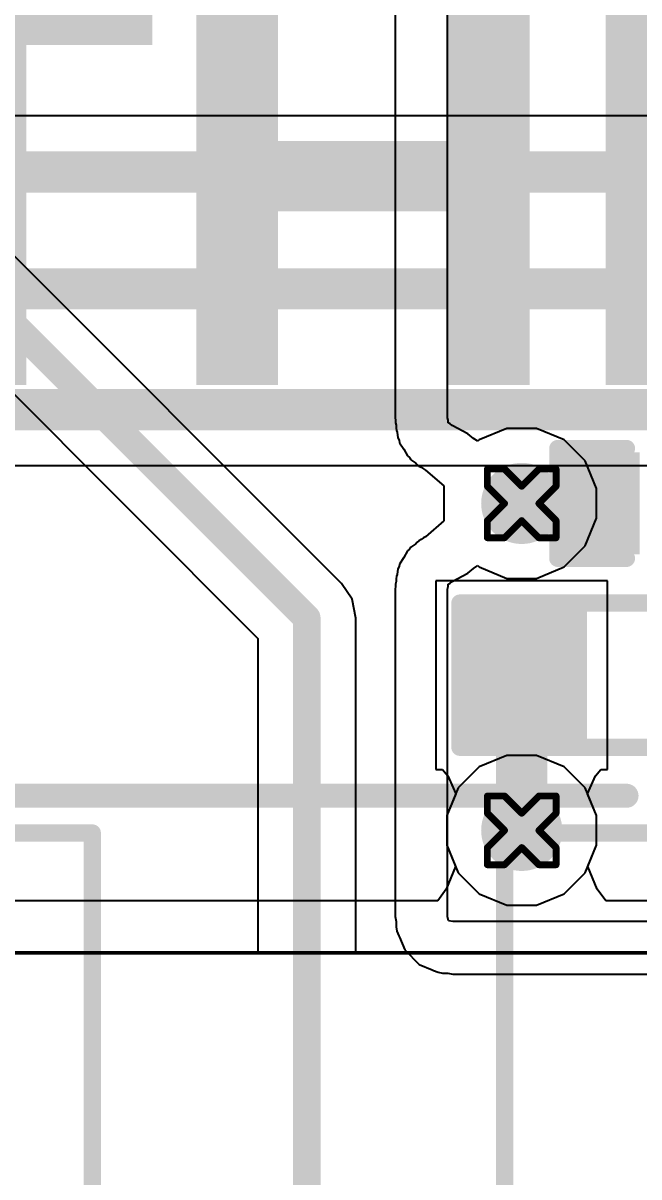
# Model space of a CAD drawing. Header units: inches. Extents: x -11 to 5379, y 0 to 5429.
# Drawn here: x 200.72 to 205.27, y 18.84 to 27.37 of the extents above; entities that cross this region are included whole.
import ezdxf

# ---------------------------------------------------------------- set-up
doc = ezdxf.new("R2010")
doc.units = ezdxf.units.IN
for name, color, linetype in [('Bottom Layer', 5, 'Continuous'), ('Drill Drawing', 1, 'Continuous'), ('GND', 16, 'Continuous'), ('PWR', 76, 'Continuous'), ('Top Layer', 1, 'Continuous'), ('Top Overlay', 2, 'Continuous'), ('Top Paste', 8, 'Continuous'), ('Top Solder', 216, 'Continuous'), ('Via Holes', 16, 'Continuous')]:
    doc.layers.add(name, color=color, linetype=linetype)
doc.styles.add('Arial_Bold', font='', dxfattribs={"height": 0.2})
doc.styles.get('Arial_Bold').set_extended_font_data('Arial', bold=True)

# ---------------------------------------------------------------- blocks, each defined once
blk = doc.blocks.new('C___0402_14')
at = {"layer": 'Top Layer'}
for points in [[(-0.6985, -0.3175), (-0.6985, 0.3175), (-0.2413, 0.3175), (-0.2413, -0.3175)], [(0.2413, -0.3175), (0.2413, 0.3175), (0.6985, 0.3175), (0.6985, -0.3175)]]:
    blk.add_hatch(color=1, dxfattribs=at).paths.add_polyline_path(points)
at = {"layer": 'Top Paste'}
for points in [[(-0.6985, -0.3175), (-0.6985, 0.3175), (-0.2413, 0.3175), (-0.2413, -0.3175)], [(0.2413, -0.3175), (0.2413, 0.3175), (0.6985, 0.3175), (0.6985, -0.3175)]]:
    blk.add_hatch(color=8, dxfattribs=at).paths.add_polyline_path(points)
at = {"layer": 'Top Solder'}
for points in [[(-0.7585, -0.3775), (-0.7585, 0.3775), (-0.1813, 0.3775), (-0.1813, -0.3775)], [(0.1813, -0.3775), (0.1813, 0.3775), (0.7585, 0.3775), (0.7585, -0.3775)]]:
    blk.add_hatch(color=216, dxfattribs=at).paths.add_polyline_path(points)
at = {"layer": 'Top Overlay'}
for points in [[(-0.7874, -0.4064, 0.127, 0.127, 0), (-0.7874, 0.4064, 0.127, 0.127, 0)], [(-0.7874, 0.4064, 0.127, 0.127, 0), (-0.2794, 0.4064, 0.127, 0.127, 0)], [(0.2794, 0.4064, 0.127, 0.127, 0), (0.7874, 0.4064, 0.127, 0.127, 0)], [(0.7874, -0.4064, 0.127, 0.127, 0), (0.7874, 0.4064, 0.127, 0.127, 0)], [(-0.7874, -0.4064, 0.127, 0.127, 0), (-0.2794, -0.4064, 0.127, 0.127, 0)], [(0.2794, -0.4064, 0.127, 0.127, 0), (0.7874, -0.4064, 0.127, 0.127, 0)]]:
    blk.add_lwpolyline(points, format="xyseb", dxfattribs=at)
for points in [[(-0.8191, 0.4064, 0.0635, 0.0635, 1), (-0.7556, 0.4064, 0.0635, 0.0635, 1)], [(-0.8191, 0.4064, 0.0635, 0.0635, 1), (-0.7556, 0.4064, 0.0635, 0.0635, 1)], [(-0.3111, 0.4064, 0.0635, 0.0635, 1), (-0.2477, 0.4064, 0.0635, 0.0635, 1)], [(0.2477, 0.4064, 0.0635, 0.0635, 1), (0.3111, 0.4064, 0.0635, 0.0635, 1)], [(0.7556, 0.4064, 0.0635, 0.0635, 1), (0.8191, 0.4064, 0.0635, 0.0635, 1)], [(0.7556, 0.4064, 0.0635, 0.0635, 1), (0.8191, 0.4064, 0.0635, 0.0635, 1)], [(-0.8191, -0.4064, 0.0635, 0.0635, 1), (-0.7556, -0.4064, 0.0635, 0.0635, 1)], [(-0.8191, -0.4064, 0.0635, 0.0635, 1), (-0.7556, -0.4064, 0.0635, 0.0635, 1)], [(-0.3111, -0.4064, 0.0635, 0.0635, 1), (-0.2477, -0.4064, 0.0635, 0.0635, 1)], [(0.2477, -0.4064, 0.0635, 0.0635, 1), (0.3111, -0.4064, 0.0635, 0.0635, 1)], [(0.7556, -0.4064, 0.0635, 0.0635, 1), (0.8191, -0.4064, 0.0635, 0.0635, 1)], [(0.7556, -0.4064, 0.0635, 0.0635, 1), (0.8191, -0.4064, 0.0635, 0.0635, 1)]]:
    blk.add_lwpolyline(points, format="xyseb", close=True, dxfattribs=at)
blk = doc.blocks.new('HR911105A_16')
at = {"layer": 'Top Overlay'}
for points in [[(8, -2.605, 0.127, 0.127, 0), (8, -8.485, 0.127, 0.127, 0)], [(8, -8.485, 0.127, 0.127, 0), (-8, -8.485, 0.127, 0.127, 0)]]:
    blk.add_lwpolyline(points, format="xyseb", dxfattribs=at)
blk.add_lwpolyline([(7.9682, -8.485, 0.0635, 0.0635, 1), (8.0317, -8.485, 0.0635, 0.0635, 1)], format="xyseb", close=True, dxfattribs=at)
blk.add_lwpolyline([(7.9682, -8.485, 0.0635, 0.0635, 1), (8.0317, -8.485, 0.0635, 0.0635, 1)], format="xyseb", close=True, dxfattribs=at)
blk = doc.blocks.new('R___0603_20')
at = {"layer": 'Top Layer'}
for points in [[(-0.381, 0.4445), (-0.381, -0.4445), (-1.143, -0.4445), (-1.143, 0.4445)], [(1.143, 0.4445), (1.143, -0.4445), (0.381, -0.4445), (0.381, 0.4445)]]:
    blk.add_hatch(color=1, dxfattribs=at).paths.add_polyline_path(points)
at = {"layer": 'Top Paste'}
for points in [[(-0.381, 0.4445), (-0.381, -0.4445), (-1.143, -0.4445), (-1.143, 0.4445)], [(1.143, 0.4445), (1.143, -0.4445), (0.381, -0.4445), (0.381, 0.4445)]]:
    blk.add_hatch(color=8, dxfattribs=at).paths.add_polyline_path(points)
at = {"layer": 'Top Solder'}
for points in [[(-0.2794, 0.5461), (-0.2794, -0.5461), (-1.2446, -0.5461), (-1.2446, 0.5461)], [(1.2446, 0.5461), (1.2446, -0.5461), (0.2794, -0.5461), (0.2794, 0.5461)]]:
    blk.add_hatch(color=216, dxfattribs=at).paths.add_polyline_path(points)
at = {"layer": 'Top Overlay'}
for points in [[(1.2192, 0.5334, 0.127, 0.127, 0), (-1.2192, 0.5334, 0.127, 0.127, 0)], [(-1.2192, 0.5334, 0.127, 0.127, 0), (-1.2192, -0.5334, 0.127, 0.127, 0)], [(1.2192, 0.5334, 0.127, 0.127, 0), (1.2192, -0.5334, 0.127, 0.127, 0)], [(1.2192, -0.5334, 0.127, 0.127, 0), (-1.2192, -0.5334, 0.127, 0.127, 0)]]:
    blk.add_lwpolyline(points, format="xyseb", dxfattribs=at)
for points in [[(-1.25095, 0.5334, 0.0635, 0.0635, 1), (-1.18745, 0.5334, 0.0635, 0.0635, 1)], [(-1.25095, 0.5334, 0.0635, 0.0635, 1), (-1.18745, 0.5334, 0.0635, 0.0635, 1)], [(1.18745, 0.5334, 0.0635, 0.0635, 1), (1.25095, 0.5334, 0.0635, 0.0635, 1)], [(1.18745, 0.5334, 0.0635, 0.0635, 1), (1.25095, 0.5334, 0.0635, 0.0635, 1)], [(-1.25095, -0.5334, 0.0635, 0.0635, 1), (-1.18745, -0.5334, 0.0635, 0.0635, 1)], [(-1.25095, -0.5334, 0.0635, 0.0635, 1), (-1.18745, -0.5334, 0.0635, 0.0635, 1)], [(1.18745, -0.5334, 0.0635, 0.0635, 1), (1.25095, -0.5334, 0.0635, 0.0635, 1)], [(1.18745, -0.5334, 0.0635, 0.0635, 1), (1.25095, -0.5334, 0.0635, 0.0635, 1)]]:
    blk.add_lwpolyline(points, format="xyseb", close=True, dxfattribs=at)
blk = doc.blocks.new('HR911105A_512')
at = {"layer": 'Top Overlay'}
for points in [[(-8, -2.605, 0.127, 0.127, 0), (-8, -8.485, 0.127, 0.127, 0)], [(8, -8.485, 0.127, 0.127, 0), (-8, -8.485, 0.127, 0.127, 0)]]:
    blk.add_lwpolyline(points, format="xyseb", dxfattribs=at)
blk.add_lwpolyline([(-8.0317, -8.485, 0.0635, 0.0635, 1), (-7.9682, -8.485, 0.0635, 0.0635, 1)], format="xyseb", close=True, dxfattribs=at)
blk.add_lwpolyline([(-8.0317, -8.485, 0.0635, 0.0635, 1), (-7.9682, -8.485, 0.0635, 0.0635, 1)], format="xyseb", close=True, dxfattribs=at)

msp = doc.modelspace()

# ---------------------------------------------------------------- hatches: boundary and pattern name
at = {"layer": 'Bottom Layer'}
h = msp.add_hatch(color=5, dxfattribs=at)
edge = h.paths.add_edge_path()
edge.add_arc((204.4082, 23.819), 0.3, 0, 360)
h = msp.add_hatch(color=5, dxfattribs=at)
edge = h.paths.add_edge_path()
edge.add_arc((204.4082, 21.4012), 0.3, 0, 360)
at = {"layer": 'GND'}
h = msp.add_hatch(color=16, dxfattribs=at)
edge = h.paths.add_edge_path()
edge.add_arc((204.4082, 23.819), 0.3, 0, 360)
h = msp.add_hatch(color=16, dxfattribs=at)
edge = h.paths.add_edge_path()
edge.add_arc((204.4082, 21.4012), 0.3, 0, 360)
at = {"layer": 'PWR'}
h = msp.add_hatch(color=76, dxfattribs=at)
edge = h.paths.add_edge_path()
edge.add_arc((204.4082, 23.819), 0.3, 0, 360)
h = msp.add_hatch(color=76, dxfattribs=at)
edge = h.paths.add_edge_path()
edge.add_arc((204.4082, 21.4012), 0.3, 0, 360)
at = {"layer": 'Top Layer'}
h = msp.add_hatch(color=1, dxfattribs=at)
edge = h.paths.add_edge_path()
edge.add_arc((204.4082, 23.819), 0.3, 0, 360)
h = msp.add_hatch(color=1, dxfattribs=at)
edge = h.paths.add_edge_path()
edge.add_arc((204.4082, 21.4012), 0.3, 0, 360)
at = {"layer": 'Via Holes'}
h = msp.add_hatch(color=7, dxfattribs=at)
edge = h.paths.add_edge_path()
edge.add_arc((204.4082, 23.819), 0.15, 0, 360)
h = msp.add_hatch(color=7, dxfattribs=at)
edge = h.paths.add_edge_path()
edge.add_arc((204.4082, 21.4012), 0.15, 0, 360)

# ---------------------------------------------------------------- linework, layer by layer
at = {"layer": 'Bottom Layer'}
for p, q in [((220.8232, 26.6838), (180.0777, 26.6838)), ((181.3792, 24.0985), (219.9008, 24.0985)), ((204.298, 21.9552), (204.0944, 21.8709)), ((204.5184, 21.9552), (204.298, 21.9552)), ((204.722, 21.8709), (204.5184, 21.9552)), ((204.0944, 21.8709), (203.9386, 21.715)), ((204.8779, 21.715), (204.722, 21.8709)), ((203.9386, 21.715), (203.8542, 21.5114)), ((204.9622, 21.5114), (204.8779, 21.715)), ((203.8542, 21.5114), (203.8542, 21.291)), ((204.9622, 21.291), (204.9622, 21.5114)), ((203.8542, 21.291), (203.9386, 21.0874)), ((204.8779, 21.0874), (204.9622, 21.291)), ((203.9386, 21.0874), (204.0944, 20.9316)), ((204.722, 20.9316), (204.8779, 21.0874)), ((204.0944, 20.9316), (204.298, 20.8472)), ((204.5184, 20.8472), (204.722, 20.9316)), ((204.298, 20.8472), (204.5184, 20.8472)), ((220.2822, 20.5012), (185.2332, 20.5012)), ((208.4637, 20.5012), (198.3117, 20.5012))]:
    msp.add_line(p, q, dxfattribs=at)
for points in [[(180.0777, 26.2694, 0.3048, 0.3048, 0), (220.8232, 26.2694, 0.3048, 0.3048, 0)], [(180.4835, 25.4053, 0.3048, 0.3048, 0), (220.4355, 25.4053, 0.3048, 0.3048, 0)], [(181.2076, 24.5129, 0.3048, 0.3048, 0), (220.0724, 24.5129, 0.3048, 0.3048, 0)]]:
    msp.add_lwpolyline(points, format="xyseb", dxfattribs=at)
at = {"layer": 'Drill Drawing'}
for points in [[(204.1542, 23.946, 0.0508, 0.0508, 0), (204.1542, 24.073, 0.0508, 0.0508, 0)], [(204.1542, 24.073, 0.0508, 0.0508, 0), (204.2812, 24.073, 0.0508, 0.0508, 0)], [(204.2812, 24.073, 0.0508, 0.0508, 0), (204.4082, 23.946, 0.0508, 0.0508, 0)], [(204.4082, 23.946, 0.0508, 0.0508, 0), (204.5352, 24.073, 0.0508, 0.0508, 0)], [(204.5352, 24.073, 0.0508, 0.0508, 0), (204.6622, 24.073, 0.0508, 0.0508, 0)], [(204.6622, 23.946, 0.0508, 0.0508, 0), (204.6622, 24.073, 0.0508, 0.0508, 0)], [(204.1542, 23.946, 0.0508, 0.0508, 0), (204.2812, 23.819, 0.0508, 0.0508, 0)], [(204.5352, 23.819, 0.0508, 0.0508, 0), (204.6622, 23.946, 0.0508, 0.0508, 0)], [(204.1542, 23.692, 0.0508, 0.0508, 0), (204.2812, 23.819, 0.0508, 0.0508, 0)], [(204.5352, 23.819, 0.0508, 0.0508, 0), (204.6622, 23.692, 0.0508, 0.0508, 0)], [(204.1542, 23.565, 0.0508, 0.0508, 0), (204.1542, 23.692, 0.0508, 0.0508, 0)], [(204.2812, 23.565, 0.0508, 0.0508, 0), (204.4082, 23.692, 0.0508, 0.0508, 0)], [(204.4082, 23.692, 0.0508, 0.0508, 0), (204.5352, 23.565, 0.0508, 0.0508, 0)], [(204.6622, 23.565, 0.0508, 0.0508, 0), (204.6622, 23.692, 0.0508, 0.0508, 0)], [(204.1542, 23.565, 0.0508, 0.0508, 0), (204.2812, 23.565, 0.0508, 0.0508, 0)], [(204.5352, 23.565, 0.0508, 0.0508, 0), (204.6622, 23.565, 0.0508, 0.0508, 0)], [(204.1542, 21.5282, 0.0508, 0.0508, 0), (204.1542, 21.6552, 0.0508, 0.0508, 0)], [(204.1542, 21.6552, 0.0508, 0.0508, 0), (204.2812, 21.6552, 0.0508, 0.0508, 0)], [(204.2812, 21.6552, 0.0508, 0.0508, 0), (204.4082, 21.5282, 0.0508, 0.0508, 0)], [(204.4082, 21.5282, 0.0508, 0.0508, 0), (204.5352, 21.6552, 0.0508, 0.0508, 0)], [(204.5352, 21.6552, 0.0508, 0.0508, 0), (204.6622, 21.6552, 0.0508, 0.0508, 0)], [(204.6622, 21.5282, 0.0508, 0.0508, 0), (204.6622, 21.6552, 0.0508, 0.0508, 0)], [(204.1542, 21.5282, 0.0508, 0.0508, 0), (204.2812, 21.4012, 0.0508, 0.0508, 0)], [(204.5352, 21.4012, 0.0508, 0.0508, 0), (204.6622, 21.5282, 0.0508, 0.0508, 0)], [(204.1542, 21.2742, 0.0508, 0.0508, 0), (204.2812, 21.4012, 0.0508, 0.0508, 0)], [(204.5352, 21.4012, 0.0508, 0.0508, 0), (204.6622, 21.2742, 0.0508, 0.0508, 0)], [(204.1542, 21.1472, 0.0508, 0.0508, 0), (204.1542, 21.2742, 0.0508, 0.0508, 0)], [(204.2812, 21.1472, 0.0508, 0.0508, 0), (204.4082, 21.2742, 0.0508, 0.0508, 0)], [(204.4082, 21.2742, 0.0508, 0.0508, 0), (204.5352, 21.1472, 0.0508, 0.0508, 0)], [(204.6622, 21.1472, 0.0508, 0.0508, 0), (204.6622, 21.2742, 0.0508, 0.0508, 0)], [(204.1542, 21.1472, 0.0508, 0.0508, 0), (204.2812, 21.1472, 0.0508, 0.0508, 0)], [(204.5352, 21.1472, 0.0508, 0.0508, 0), (204.6622, 21.1472, 0.0508, 0.0508, 0)]]:
    msp.add_lwpolyline(points, format="xyseb", dxfattribs=at)
for points in [[(204.1415, 24.073, 0.0254, 0.0254, 1), (204.1669, 24.073, 0.0254, 0.0254, 1)], [(204.1415, 24.073, 0.0254, 0.0254, 1), (204.1669, 24.073, 0.0254, 0.0254, 1)], [(204.2685, 24.073, 0.0254, 0.0254, 1), (204.2939, 24.073, 0.0254, 0.0254, 1)], [(204.2685, 24.073, 0.0254, 0.0254, 1), (204.2939, 24.073, 0.0254, 0.0254, 1)], [(204.5225, 24.073, 0.0254, 0.0254, 1), (204.5479, 24.073, 0.0254, 0.0254, 1)], [(204.5225, 24.073, 0.0254, 0.0254, 1), (204.5479, 24.073, 0.0254, 0.0254, 1)], [(204.6495, 24.073, 0.0254, 0.0254, 1), (204.6749, 24.073, 0.0254, 0.0254, 1)], [(204.6495, 24.073, 0.0254, 0.0254, 1), (204.6749, 24.073, 0.0254, 0.0254, 1)], [(204.1415, 23.946, 0.0254, 0.0254, 1), (204.1669, 23.946, 0.0254, 0.0254, 1)], [(204.1415, 23.946, 0.0254, 0.0254, 1), (204.1669, 23.946, 0.0254, 0.0254, 1)], [(204.3955, 23.946, 0.0254, 0.0254, 1), (204.4209, 23.946, 0.0254, 0.0254, 1)], [(204.3955, 23.946, 0.0254, 0.0254, 1), (204.4209, 23.946, 0.0254, 0.0254, 1)], [(204.6495, 23.946, 0.0254, 0.0254, 1), (204.6749, 23.946, 0.0254, 0.0254, 1)], [(204.6495, 23.946, 0.0254, 0.0254, 1), (204.6749, 23.946, 0.0254, 0.0254, 1)], [(204.2685, 23.819, 0.0254, 0.0254, 1), (204.2939, 23.819, 0.0254, 0.0254, 1)], [(204.2685, 23.819, 0.0254, 0.0254, 1), (204.2939, 23.819, 0.0254, 0.0254, 1)], [(204.5225, 23.819, 0.0254, 0.0254, 1), (204.5479, 23.819, 0.0254, 0.0254, 1)], [(204.5225, 23.819, 0.0254, 0.0254, 1), (204.5479, 23.819, 0.0254, 0.0254, 1)], [(204.1415, 23.692, 0.0254, 0.0254, 1), (204.1669, 23.692, 0.0254, 0.0254, 1)], [(204.1415, 23.692, 0.0254, 0.0254, 1), (204.1669, 23.692, 0.0254, 0.0254, 1)], [(204.3955, 23.692, 0.0254, 0.0254, 1), (204.4209, 23.692, 0.0254, 0.0254, 1)], [(204.3955, 23.692, 0.0254, 0.0254, 1), (204.4209, 23.692, 0.0254, 0.0254, 1)], [(204.6495, 23.692, 0.0254, 0.0254, 1), (204.6749, 23.692, 0.0254, 0.0254, 1)], [(204.6495, 23.692, 0.0254, 0.0254, 1), (204.6749, 23.692, 0.0254, 0.0254, 1)], [(204.1415, 23.565, 0.0254, 0.0254, 1), (204.1669, 23.565, 0.0254, 0.0254, 1)], [(204.1415, 23.565, 0.0254, 0.0254, 1), (204.1669, 23.565, 0.0254, 0.0254, 1)], [(204.2685, 23.565, 0.0254, 0.0254, 1), (204.2939, 23.565, 0.0254, 0.0254, 1)], [(204.2685, 23.565, 0.0254, 0.0254, 1), (204.2939, 23.565, 0.0254, 0.0254, 1)], [(204.5225, 23.565, 0.0254, 0.0254, 1), (204.5479, 23.565, 0.0254, 0.0254, 1)], [(204.5225, 23.565, 0.0254, 0.0254, 1), (204.5479, 23.565, 0.0254, 0.0254, 1)], [(204.6495, 23.565, 0.0254, 0.0254, 1), (204.6749, 23.565, 0.0254, 0.0254, 1)], [(204.6495, 23.565, 0.0254, 0.0254, 1), (204.6749, 23.565, 0.0254, 0.0254, 1)], [(204.1415, 21.6552, 0.0254, 0.0254, 1), (204.1669, 21.6552, 0.0254, 0.0254, 1)], [(204.1415, 21.6552, 0.0254, 0.0254, 1), (204.1669, 21.6552, 0.0254, 0.0254, 1)], [(204.2685, 21.6552, 0.0254, 0.0254, 1), (204.2939, 21.6552, 0.0254, 0.0254, 1)], [(204.2685, 21.6552, 0.0254, 0.0254, 1), (204.2939, 21.6552, 0.0254, 0.0254, 1)], [(204.5225, 21.6552, 0.0254, 0.0254, 1), (204.5479, 21.6552, 0.0254, 0.0254, 1)], [(204.5225, 21.6552, 0.0254, 0.0254, 1), (204.5479, 21.6552, 0.0254, 0.0254, 1)], [(204.6495, 21.6552, 0.0254, 0.0254, 1), (204.6749, 21.6552, 0.0254, 0.0254, 1)], [(204.6495, 21.6552, 0.0254, 0.0254, 1), (204.6749, 21.6552, 0.0254, 0.0254, 1)], [(204.1415, 21.5282, 0.0254, 0.0254, 1), (204.1669, 21.5282, 0.0254, 0.0254, 1)], [(204.1415, 21.5282, 0.0254, 0.0254, 1), (204.1669, 21.5282, 0.0254, 0.0254, 1)], [(204.3955, 21.5282, 0.0254, 0.0254, 1), (204.4209, 21.5282, 0.0254, 0.0254, 1)], [(204.3955, 21.5282, 0.0254, 0.0254, 1), (204.4209, 21.5282, 0.0254, 0.0254, 1)], [(204.6495, 21.5282, 0.0254, 0.0254, 1), (204.6749, 21.5282, 0.0254, 0.0254, 1)], [(204.6495, 21.5282, 0.0254, 0.0254, 1), (204.6749, 21.5282, 0.0254, 0.0254, 1)], [(204.2685, 21.4012, 0.0254, 0.0254, 1), (204.2939, 21.4012, 0.0254, 0.0254, 1)], [(204.2685, 21.4012, 0.0254, 0.0254, 1), (204.2939, 21.4012, 0.0254, 0.0254, 1)], [(204.5225, 21.4012, 0.0254, 0.0254, 1), (204.5479, 21.4012, 0.0254, 0.0254, 1)], [(204.5225, 21.4012, 0.0254, 0.0254, 1), (204.5479, 21.4012, 0.0254, 0.0254, 1)], [(204.1415, 21.2742, 0.0254, 0.0254, 1), (204.1669, 21.2742, 0.0254, 0.0254, 1)], [(204.1415, 21.2742, 0.0254, 0.0254, 1), (204.1669, 21.2742, 0.0254, 0.0254, 1)], [(204.3955, 21.2742, 0.0254, 0.0254, 1), (204.4209, 21.2742, 0.0254, 0.0254, 1)], [(204.3955, 21.2742, 0.0254, 0.0254, 1), (204.4209, 21.2742, 0.0254, 0.0254, 1)], [(204.6495, 21.2742, 0.0254, 0.0254, 1), (204.6749, 21.2742, 0.0254, 0.0254, 1)], [(204.6495, 21.2742, 0.0254, 0.0254, 1), (204.6749, 21.2742, 0.0254, 0.0254, 1)], [(204.1415, 21.1472, 0.0254, 0.0254, 1), (204.1669, 21.1472, 0.0254, 0.0254, 1)], [(204.1415, 21.1472, 0.0254, 0.0254, 1), (204.1669, 21.1472, 0.0254, 0.0254, 1)], [(204.2685, 21.1472, 0.0254, 0.0254, 1), (204.2939, 21.1472, 0.0254, 0.0254, 1)], [(204.2685, 21.1472, 0.0254, 0.0254, 1), (204.2939, 21.1472, 0.0254, 0.0254, 1)], [(204.5225, 21.1472, 0.0254, 0.0254, 1), (204.5479, 21.1472, 0.0254, 0.0254, 1)], [(204.5225, 21.1472, 0.0254, 0.0254, 1), (204.5479, 21.1472, 0.0254, 0.0254, 1)], [(204.6495, 21.1472, 0.0254, 0.0254, 1), (204.6749, 21.1472, 0.0254, 0.0254, 1)], [(204.6495, 21.1472, 0.0254, 0.0254, 1), (204.6749, 21.1472, 0.0254, 0.0254, 1)]]:
    msp.add_lwpolyline(points, format="xyseb", close=True, dxfattribs=at)
at = {"layer": 'GND'}
for p, q in [((204.298, 21.9552), (204.0944, 21.8709)), ((204.5184, 21.9552), (204.298, 21.9552)), ((204.722, 21.8709), (204.5184, 21.9552)), ((204.0944, 21.8709), (203.9386, 21.715)), ((204.8779, 21.715), (204.722, 21.8709)), ((203.9386, 21.715), (203.8542, 21.5114)), ((204.9622, 21.5114), (204.8779, 21.715)), ((203.8542, 21.5114), (203.8542, 21.291)), ((204.9622, 21.291), (204.9622, 21.5114)), ((203.8542, 21.291), (203.9195, 21.1334)), ((204.8969, 21.1334), (204.9622, 21.291)), ((203.9195, 21.1334), (203.8505, 20.9664)), ((204.9659, 20.9664), (204.8969, 21.1334)), ((203.8505, 20.9664), (203.7873, 20.8794)), ((205.0291, 20.8794), (204.9659, 20.9664)), ((203.7873, 20.8794), (198.7884, 20.8794)), ((208.0363, 20.8794), (205.0291, 20.8794)), ((196.1234, 20.491), (208.112, 20.491))]:
    msp.add_line(p, q, dxfattribs=at)
at = {"layer": 'PWR'}
for p, q in [((203.4719, 28.5246), (203.4719, 24.4521)), ((203.8604, 24.4521), (203.8604, 28.5246)), ((203.4719, 24.4521), (203.4756, 24.4337)), ((203.4756, 24.4337), (203.4756, 24.416)), ((203.4756, 24.416), (203.4794, 24.3969)), ((203.8641, 24.4337), (203.8604, 24.4521)), ((203.8641, 24.416), (203.8641, 24.4337)), ((203.8797, 24.4077), (203.8641, 24.416)), ((203.8941, 24.3958), (203.8797, 24.4077)), ((203.4794, 24.3969), (203.4794, 24.3763)), ((203.4794, 24.3763), (203.4831, 24.3579)), ((203.4831, 24.3579), (203.4881, 24.3457)), ((203.4881, 24.3457), (203.4923, 24.3035)), ((204.0103, 24.3336), (203.8941, 24.3958)), ((204.0512, 24.3), (204.0103, 24.3336)), ((204.298, 24.373), (204.0944, 24.2886)), ((204.5184, 24.373), (204.298, 24.373)), ((204.722, 24.2886), (204.5184, 24.373)), ((203.4923, 24.3035), (203.5014, 24.2864)), ((203.5014, 24.2864), (203.5052, 24.2674)), ((203.5052, 24.2674), (203.5368, 24.22)), ((204.0845, 24.2788), (204.0512, 24.3)), ((204.0944, 24.2886), (204.0845, 24.2788)), ((204.8779, 24.1328), (204.722, 24.2886)), ((203.5368, 24.22), (203.5636, 24.1697)), ((203.5636, 24.1697), (203.5786, 24.1574)), ((203.5786, 24.1574), (203.5894, 24.1413)), ((203.5894, 24.1413), (203.6247, 24.1177)), ((203.6247, 24.1177), (203.6331, 24.1075)), ((203.6331, 24.1075), (203.6475, 24.0956)), ((203.6475, 24.0956), (203.6657, 24.0859)), ((203.6657, 24.0859), (203.6807, 24.0735)), ((203.6807, 24.0735), (203.6964, 24.0652)), ((203.6964, 24.0652), (203.8318, 23.9485)), ((204.9622, 23.9292), (204.8779, 24.1328)), ((203.8318, 23.9485), (203.8318, 23.6895)), ((204.9622, 23.7088), (204.9622, 23.9292)), ((203.8318, 23.6895), (203.6964, 23.5728)), ((204.8779, 23.5051), (204.9622, 23.7088)), ((203.6656, 23.552), (203.6475, 23.5423)), ((203.6807, 23.5644), (203.6656, 23.552)), ((203.6964, 23.5728), (203.6807, 23.5644)), ((203.5636, 23.4682), (203.5368, 23.4179)), ((203.5786, 23.4805), (203.5636, 23.4682)), ((203.5894, 23.4966), (203.5786, 23.4805)), ((203.6247, 23.5202), (203.5894, 23.4966)), ((203.6331, 23.5304), (203.6247, 23.5202)), ((203.6475, 23.5423), (203.6331, 23.5304)), ((204.722, 23.3493), (204.8779, 23.5051)), ((203.5368, 23.4179), (203.5052, 23.3706)), ((203.4881, 23.2922), (203.4831, 23.28)), ((203.4923, 23.3345), (203.4881, 23.2922)), ((203.5014, 23.3516), (203.4923, 23.3345)), ((203.5052, 23.3706), (203.5014, 23.3516)), ((203.8941, 23.2421), (204.0103, 23.3043)), ((204.0103, 23.3043), (204.0512, 23.3379)), ((204.0512, 23.3379), (204.0845, 23.3592)), ((204.0845, 23.3592), (204.0944, 23.3493)), ((204.0944, 23.3493), (204.298, 23.265)), ((204.5184, 23.265), (204.722, 23.3493)), ((203.4794, 23.2411), (203.4756, 23.2219)), ((203.4756, 23.2219), (203.4756, 23.2042)), ((203.4831, 23.28), (203.4794, 23.2616)), ((203.4794, 23.2616), (203.4794, 23.2411)), ((203.8641, 23.2219), (203.8797, 23.2303)), ((203.8641, 23.2042), (203.8641, 23.2219)), ((203.8797, 23.2303), (203.8941, 23.2421)), ((204.298, 23.265), (204.5184, 23.265)), ((203.4756, 23.2042), (203.4719, 23.1858)), ((203.4719, 23.1858), (203.4719, 20.7647)), ((203.8604, 23.1858), (203.8641, 23.2042)), ((203.8604, 20.7647), (203.8604, 23.1858)), ((203.4719, 20.7647), (203.4794, 20.7271)), ((203.8667, 20.7327), (203.8604, 20.7647)), ((203.8987, 20.7264), (203.8667, 20.7327)), ((203.4794, 20.7271), (203.4794, 20.6889)), ((203.4794, 20.6889), (203.4857, 20.657)), ((203.4857, 20.657), (203.5004, 20.6216)), ((208.9075, 20.7264), (203.8987, 20.7264)), ((203.5004, 20.6216), (203.5015, 20.616)), ((203.5015, 20.616), (203.5047, 20.6112)), ((203.5047, 20.6112), (203.5437, 20.5169)), ((203.5437, 20.5169), (203.5438, 20.5169)), ((203.5438, 20.5169), (203.6509, 20.4098)), ((203.6509, 20.4098), (203.6509, 20.4097)), ((203.6509, 20.4097), (203.7452, 20.3707)), ((203.7452, 20.3707), (203.75, 20.3675)), ((203.75, 20.3675), (203.7556, 20.3664)), ((203.7556, 20.3664), (203.791, 20.3517)), ((203.791, 20.3517), (203.8229, 20.3454)), ((203.8229, 20.3454), (203.8611, 20.3454)), ((203.8611, 20.3454), (203.8987, 20.3379)), ((203.8987, 20.3379), (208.055, 20.3379))]:
    msp.add_line(p, q, dxfattribs=at)
at = {"layer": 'Top Layer'}
for p, q in [((203.0754, 23.2278), (196.9153, 29.3879)), ((196.5087, 28.7689), (202.4564, 22.8212)), ((203.154, 23.1101), (203.0754, 23.2278)), ((203.0754, 23.2278), (203.0754, 23.2278)), ((205.0432, 23.2475), (203.7732, 23.2475)), ((203.7732, 23.2475), (203.7732, 21.8505)), ((205.0432, 21.8505), (205.0432, 23.2475)), ((203.1816, 22.9714), (203.154, 23.1101)), ((203.1816, 20.5012), (203.1816, 22.9714)), ((202.4564, 22.8212), (202.4564, 20.5012)), ((203.7732, 21.8505), (203.8225, 21.8505)), ((203.8225, 21.8505), (203.8625, 21.8038)), ((204.9539, 21.8038), (204.9939, 21.8505)), ((204.9939, 21.8505), (205.0432, 21.8505)), ((203.8625, 21.8038), (203.921, 21.6727)), ((204.8954, 21.6727), (204.9539, 21.8038)), ((203.921, 21.6727), (203.8542, 21.5114)), ((204.9622, 21.5114), (204.8954, 21.6727)), ((203.8542, 21.5114), (203.8542, 21.291)), ((204.9622, 21.291), (204.9622, 21.5114)), ((203.8542, 21.291), (203.9386, 21.0874)), ((204.8779, 21.0874), (204.9622, 21.291)), ((203.9386, 21.0874), (204.0944, 20.9316)), ((204.722, 20.9316), (204.8779, 21.0874)), ((204.0944, 20.9316), (204.298, 20.8472)), ((204.5184, 20.8472), (204.722, 20.9316)), ((204.298, 20.8472), (204.5184, 20.8472)), ((220.2822, 20.5012), (185.2332, 20.5012)), ((202.4564, 20.5012), (198.3117, 20.5012)), ((206.018, 20.5012), (203.1816, 20.5012))]:
    msp.add_line(p, q, dxfattribs=at)
for points in [[(196.6589, 29.1315, 0.2032, 0.2032, 0), (202.819, 22.9714, 0.2032, 0.2032, 0)], [(204.4082, 23.819, 0.254, 0.254, 0), (204.9924, 23.819, 0.254, 0.254, 0)], [(202.819, 12.4762, 0.2032, 0.2032, 0), (202.819, 22.9714, 0.2032, 0.2032, 0)], [(204.4082, 21.4012, 0.381, 0.381, 0), (204.4082, 22.549, 0.381, 0.381, 0)]]:
    msp.add_lwpolyline(points, format="xyseb", dxfattribs=at)
for points in [[(204.3447, 23.819, 0.127, 0.127, 1), (204.4717, 23.819, 0.127, 0.127, 1)], [(204.9289, 23.819, 0.127, 0.127, 1), (205.0559, 23.819, 0.127, 0.127, 1)], [(202.7682, 22.9714, 0.1016, 0.1016, 1), (202.8698, 22.9714, 0.1016, 0.1016, 1)], [(202.7682, 22.9714, 0.1016, 0.1016, 1), (202.8698, 22.9714, 0.1016, 0.1016, 1)], [(204.313, 22.549, 0.1905, 0.1905, 1), (204.5035, 22.549, 0.1905, 0.1905, 1)], [(204.313, 21.4012, 0.1905, 0.1905, 1), (204.5035, 21.4012, 0.1905, 0.1905, 1)]]:
    msp.add_lwpolyline(points, format="xyseb", close=True, dxfattribs=at)
at = {"layer": 'Top Overlay'}
for points in [[(198.9168, 24.511, 0.1778, 0.1778, 0), (205.1829, 24.511, 0.1778, 0.1778, 0)], [(198.9168, 21.6573, 0.1778, 0.1778, 0), (205.1829, 21.6573, 0.1778, 0.1778, 0)]]:
    msp.add_lwpolyline(points, format="xyseb", dxfattribs=at)
for points in [[(205.1385, 24.511, 0.0889, 0.0889, 1), (205.2274, 24.511, 0.0889, 0.0889, 1)], [(205.1385, 21.6573, 0.0889, 0.0889, 1), (205.2274, 21.6573, 0.0889, 0.0889, 1)]]:
    msp.add_lwpolyline(points, format="xyseb", close=True, dxfattribs=at)

# ---------------------------------------------------------------- block references
msp.add_blockref('C___0402_14', (205.4623, 23.819))
at = {"rotation": 180}
for name, p in [('R___0603_20', (205.1702, 22.549)), ('HR911105A_512', (193.2332, 12.897)), ('HR911105A_16', (212.2822, 12.897))]:
    msp.add_blockref(name, p, dxfattribs=at)

# ---------------------------------------------------------------- texts
at = {"layer": 'Top Overlay', "style": 'Arial_Bold'}
msp.add_text(' IN     ETHERCAT    OUT', height=2.999999, dxfattribs=at).set_placement((185.1914, 24.6934))

doc.saveas('drawing.dxf')
